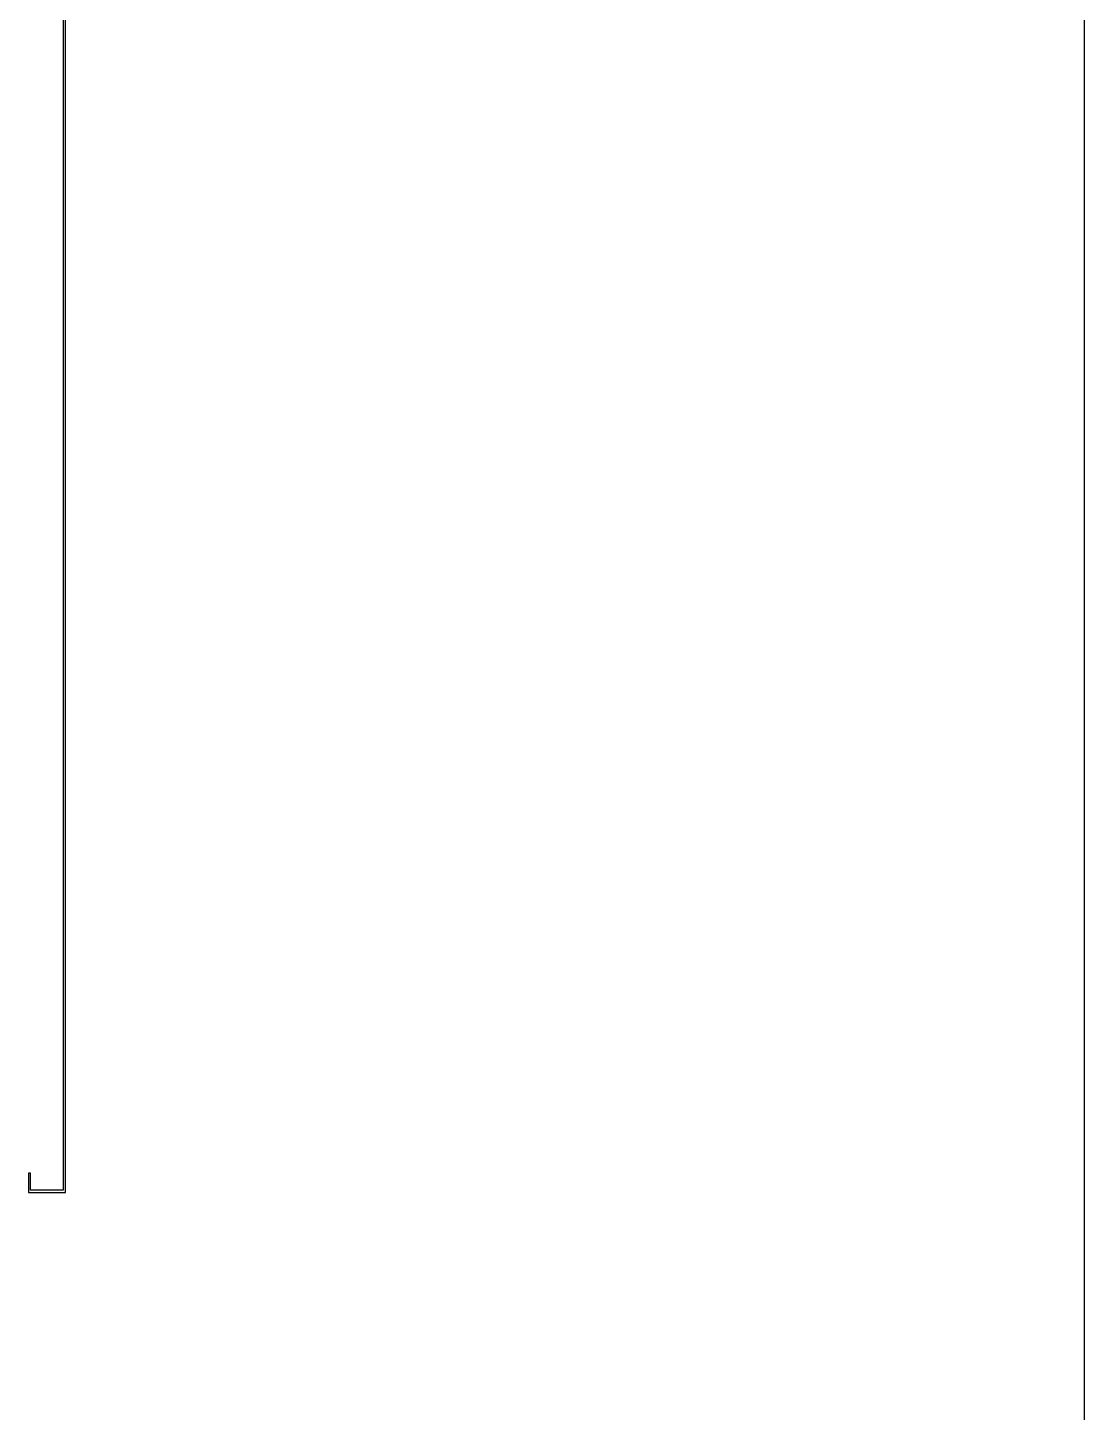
# Model space of a CAD drawing. Header units: millimetres. Extents: x 0 to 5132, y 0 to 3629.
# Drawn here: x 4390 to 5132, y 1684 to 2656 of the extents above; entities that cross this region are included whole.
import ezdxf
from ezdxf.enums import TextEntityAlignment as Align

# ---------------------------------------------------------------- set-up
doc = ezdxf.new("R2010")
doc.units = ezdxf.units.MM
doc.styles.add('Tahoma (Input Text)', font='tahoma.ttf')

# ---------------------------------------------------------------- blocks, each defined once
blk = doc.blocks.new('khungtenAsean2')
at = {"color": 7}
blk.add_lwpolyline([(0, 0), (2970, 0), (2970, -2100), (0, -2100)], close=True, dxfattribs=at)
at = {"color": 1, "style": 'Tahoma (Input Text)', "flags": 8}
for tag, p in [('#01', (137.05, -2021.28)), ('#03', (506.57, -2019.3)), ('#05', (1106.63, -2021.28)), ('#07', (1834.68, -2021.28)), ('#09', (2146.72, -2021.28)), ('#02', (98.46, -2081.28)), ('#04', (486.11, -2081.28)), ('#06', (1065.33, -2081.28)), ('#08', (1817.45, -2081.28)), ('#10', (2146.72, -2081.28))]:
    blk.add_attdef(tag, p, '', height=25, dxfattribs=at)
blk.add_attdef('#11', text='', height=25, dxfattribs=at).set_placement((2914.99, -2067.35), align=Align.CENTER)

msp = doc.modelspace()

# ---------------------------------------------------------------- linework, layer by layer
msp.add_lwpolyline([(4392.24, 3323.09), (4392.24, 3335.09), (4415.24, 3335.09), (4415.24, 1840.09), (4392.24, 1840.09), (4392.24, 1852.09), (4390.74, 1852.09), (4390.74, 1838.59), (4416.74, 1838.59), (4416.74, 3336.59), (4390.74, 3336.59), (4390.74, 3323.09)], close=True)

# ---------------------------------------------------------------- block references
at = {"xscale": 1.728000000002793, "yscale": 1.728000000002793, "zscale": 1.728000000002793}
msp.add_blockref('khungtenAsean2', (0, 3628.8), dxfattribs=at)

doc.saveas('drawing.dxf')
